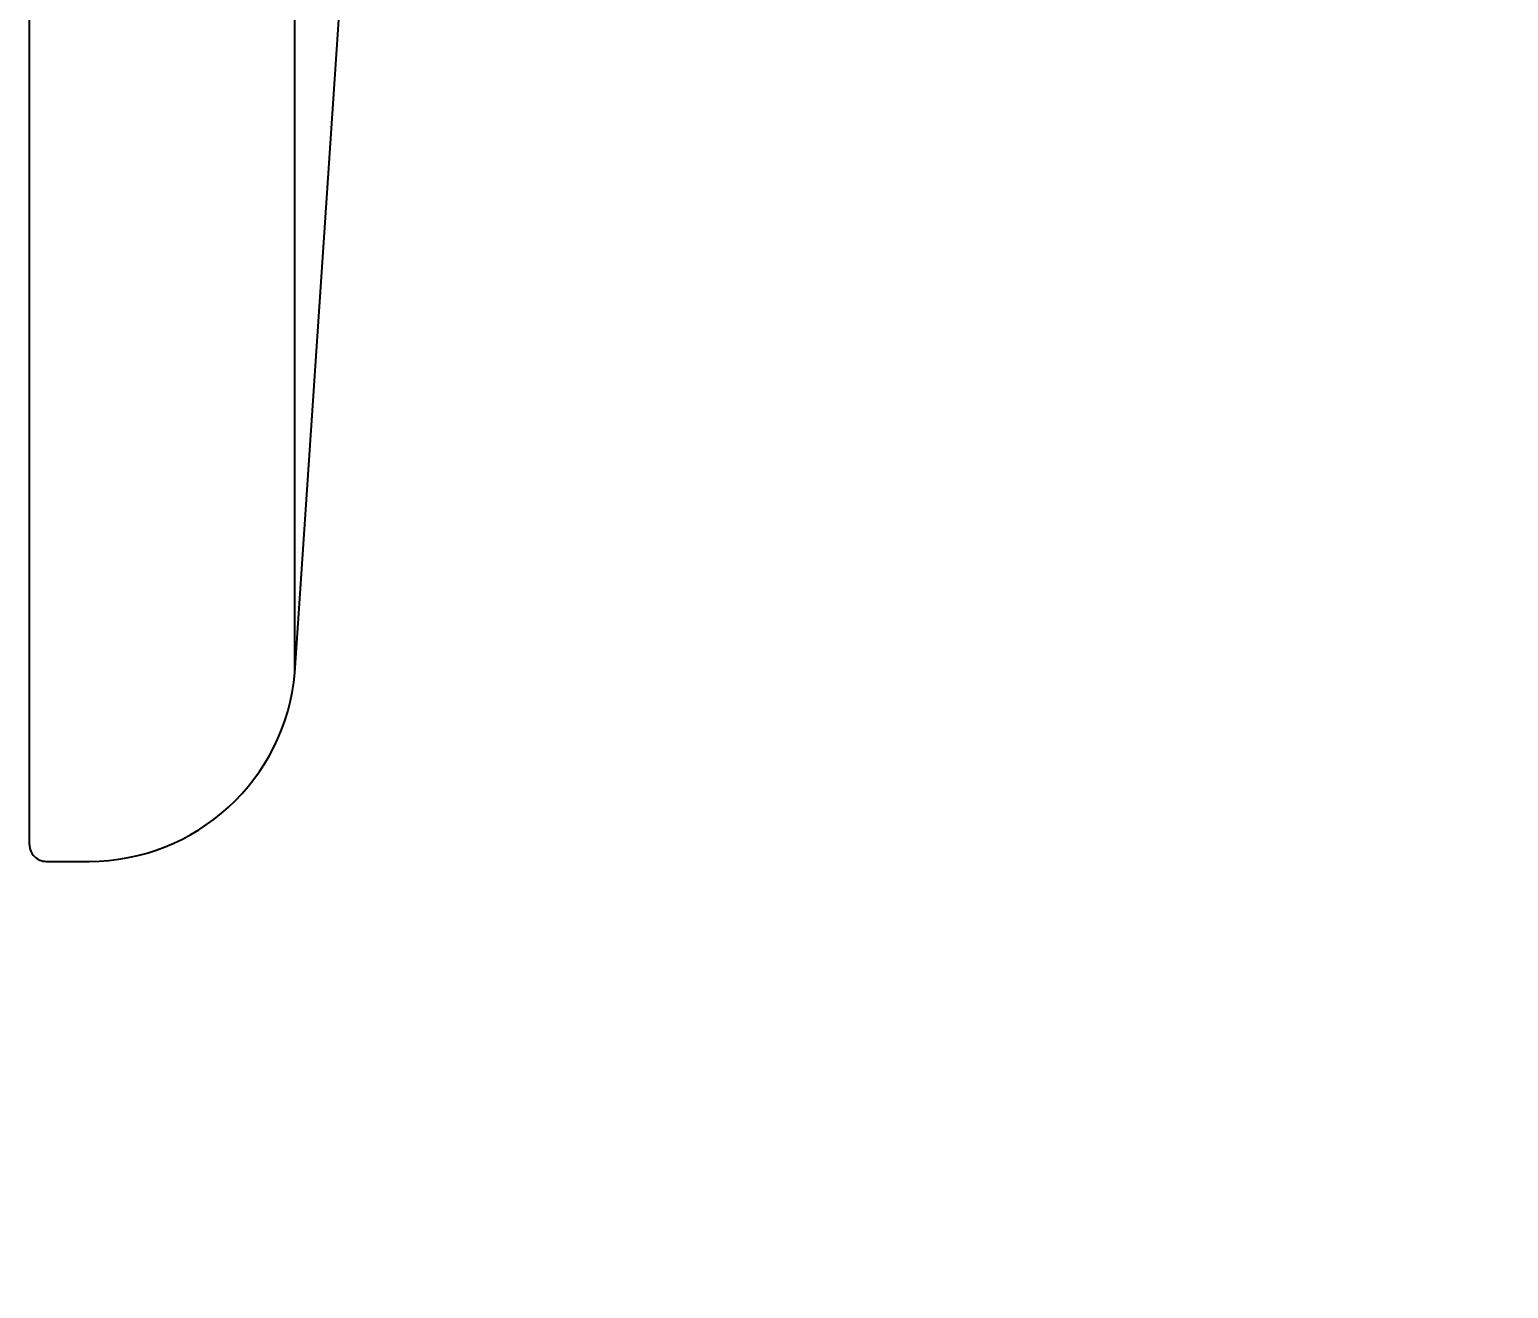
# Model space of a CAD drawing. Header units: millimetres. Extents: x 0 to 5600, y -67 to 2530.
# Drawn here: x 4169.82 to 4188.2, y 1432.17 to 1447.81 of the extents above; entities that cross this region are included whole.
import ezdxf

# ---------------------------------------------------------------- set-up
doc = ezdxf.new("R2010")
doc.units = ezdxf.units.MM
doc.layers.add('내부선 및 부속', color=4, linetype='Continuous')
doc.layers.add('치수선', color=7, linetype='Continuous')
doc.styles.add('____', font='')
doc.styles.get('____').set_extended_font_data('굴림')
doc.dimstyles.new('MSADIM', dxfattribs={"dimtxt": 33, "dimasz": 17, "dimexe": 10, "dimexo": 7.5, "dimgap": 10, "dimtad": 0, "dimtih": 1, "dimtoh": 1, "dimdec": 0, "dimzin": 1, "dimdsep": 46, "dimtxsty": '____', "dimcen": 11.25, "dimadec": 0, "dimazin": 0, "dimtfac": 1, "dimtdec": 0, "dimtix": 1, "dimtmove": 0, "dimatfit": 3, "dimfxl": 1, "dimtolj": 1, "dimtzin": 1, "dimarcsym": 0})

# ---------------------------------------------------------------- blocks, each defined once
blk = doc.blocks.new('*D4')
at = {"layer": '치수선', "color": 0, "linetype": 'Continuous', "lineweight": -2, "transparency": 16777216}
for p, q in [((4286.213, 1483.522), (4286.213, 1286.857)), ((4146.213, 1405.872), (4146.213, 1286.857)), ((4163.213, 1296.857), (4180.281, 1296.857)), ((4269.213, 1296.857), (4252.146, 1296.857))]:
    blk.add_line(p, q, dxfattribs=at)
at = {"layer": '치수선', "color": 0, "linetype": 'Continuous', "transparency": 16777216}
for points in [[(4163.213, 1299.69), (4163.213, 1294.023), (4146.213, 1296.857)], [(4269.213, 1299.69), (4269.213, 1294.023), (4286.213, 1296.857)]]:
    blk.add_solid(points, dxfattribs=at)
at = {"layer": '치수선', "color": 0, "linetype": 'Continuous', "transparency": 16777216, "insert": (4216.213, 1296.857), "char_height": 25, "attachment_point": 5, "style": '____'}
blk.add_mtext('\\A1;140', dxfattribs=at)
blk = doc.blocks.new('*D6')
at = {"layer": '치수선', "color": 0, "linetype": 'Continuous', "lineweight": -2, "transparency": 16777216}
for p, q in [((4756.213, 1571.022), (4756.213, 1227.915)), ((4056.213, 1376.022), (4056.213, 1227.915)), ((4073.213, 1237.915), (4369.083, 1237.915)), ((4739.213, 1237.915), (4443.344, 1237.915))]:
    blk.add_line(p, q, dxfattribs=at)
at = {"layer": '치수선', "color": 0, "linetype": 'Continuous', "transparency": 16777216}
for points in [[(4073.213, 1240.748), (4073.213, 1235.081), (4056.213, 1237.915)], [(4739.213, 1240.748), (4739.213, 1235.081), (4756.213, 1237.915)]]:
    blk.add_solid(points, dxfattribs=at)
at = {"layer": '치수선', "color": 0, "linetype": 'Continuous', "transparency": 16777216, "insert": (4406.213, 1237.915), "char_height": 25, "attachment_point": 5, "style": '____'}
blk.add_mtext('\\A1;700', dxfattribs=at)

msp = doc.modelspace()

# ---------------------------------------------------------------- linework, layer by layer
at = {"layer": '내부선 및 부속', "linetype": 'Continuous'}
for p, q in [((4169.824, 1437.685), (4169.824, 1479.359)), ((4169.824, 1437.945), (4169.824, 1479.298)), ((4173.12, 1439.822), (4173.12, 1477.222)), ((4173.12, 1439.822), (4173.683, 1448.187)), ((4170.029, 1437.478), (4170.563, 1437.478))]:
    msp.add_line(p, q, dxfattribs=at)
for centre, radius, start, end in [((4170.563, 1440.044), 2.566, 270, 355.0386), ((4170.029, 1437.683), 0.205, 179.4489, 270)]:
    msp.add_arc(centre, radius, start, end, dxfattribs=at)

# ---------------------------------------------------------------- dimensions: what is measured, and where the dimension line sits
at = {"layer": '치수선', "linetype": 'Continuous'}
for base, p1, p2, picture, middle in [((4756.213, 1237.915), (4056.213, 1383.522), (4756.213, 1578.522), '*D6', (4406.213, 1237.915)), ((4286.213, 1296.857), (4146.213, 1413.372), (4286.213, 1491.022), '*D4', (4216.213, 1296.857))]:
    dim = msp.add_linear_dim(base=base, p1=p1, p2=p2, dimstyle='MSADIM', override={"dimtxt": 25}, dxfattribs=at)
    dim.commit()
    dim.dimension.update_dxf_attribs({"geometry": picture, "text_midpoint": middle})

doc.saveas('drawing.dxf')
